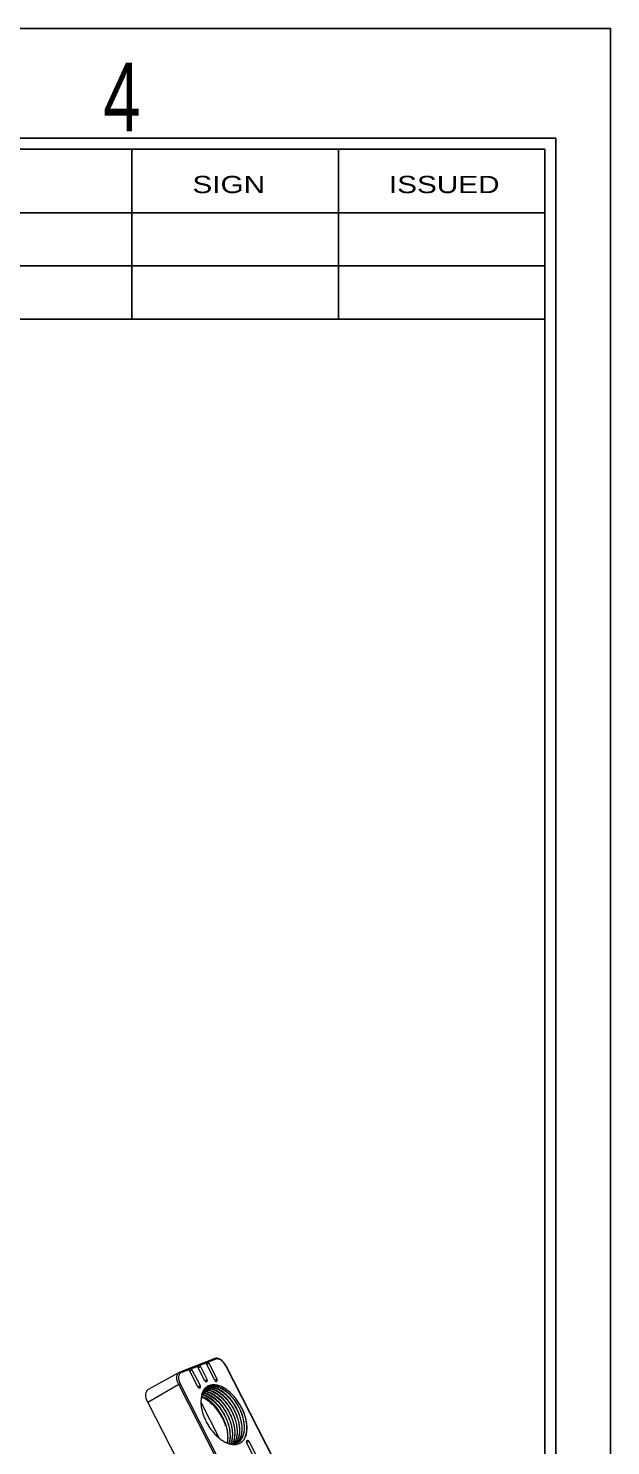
# Model space of a CAD drawing. Header units: millimetres. Extents: x 2 to 295, y 1 to 209.
# Drawn here: x 242.7 to 295.1, y 81.2 to 208.7 of the extents above; entities that cross this region are included whole.
import ezdxf

# ---------------------------------------------------------------- set-up
doc = ezdxf.new("R2010")
doc.units = ezdxf.units.MM
doc.layers.add('SLD-0', color=179, linetype='Continuous')
doc.styles.add('SLDTEXTSTYLE4', font='GOTHIC.TTF', dxfattribs={"width": 0.7304})
doc.styles.add('SLDTEXTSTYLE9', font='ARIAL.TTF', dxfattribs={"width": 1.2324})

msp = doc.modelspace()

# ---------------------------------------------------------------- linework, layer by layer
at = {"color": 7, "linetype": 'Continuous', "lineweight": 15}
for p, q in [((259.4684, 88.9836), (256.3267, 87.753)), ((258.5833, 86.9952), (257.9916, 88.151)), ((258.7981, 87.0954), (258.2064, 88.2512)), ((259.4765, 87.0287), (258.75, 88.448)), ((259.6913, 87.1288), (258.9647, 88.5482)), ((277.5125, 55.0373), (260.4739, 88.3219)), ((277.5308, 55.042), (260.4922, 88.3267)), ((256.2796, 87.731), (253.487, 86.1975)), ((256.2796, 87.731), (256.3189, 87.7494)), ((256.3189, 87.7494), (256.3267, 87.753)), ((257.9599, 86.4346), (257.2333, 87.854)), ((258.1746, 86.5348), (257.4481, 87.9541)), ((258.7395, 86.8971), (258.7327, 86.8938)), ((256.2316, 86.6475), (253.4358, 85.0403)), ((270.7814, 58.2246), (256.2316, 86.6475)), ((256.3552, 86.7088), (270.9051, 58.286)), ((253.4358, 85.0403), (268, 56.5893)), ((258.2182, 85.0599), (259.8698, 81.8334)), ((260.4779, 82.9109), (260.3252, 83.326)), ((275.5364, 55.6561), (262.3429, 81.4293)), ((275.7511, 55.7563), (262.5577, 81.5295))]:
    msp.add_line(p, q, dxfattribs=at)
at = {"color": 8, "linetype": 'Continuous', "lineweight": 15}
for p, q in [((257.2432, 88.0177), (256.4338, 87.7007)), ((258.0015, 88.3147), (257.2773, 88.0311)), ((258.7599, 88.6118), (258.0356, 88.3281)), ((259.5756, 88.9313), (258.794, 88.6251))]:
    msp.add_line(p, q, dxfattribs=at)
at = {"color": 7, "linetype": 'Continuous', "lineweight": 15, "flags": 128}
for points in [[(257.2333, 87.854), (257.2215, 87.8806), (257.2134, 87.9074), (257.2091, 87.9333), (257.2089, 87.9575), (257.2127, 87.9788), (257.2204, 87.9967), (257.2318, 88.0102), (257.2395, 88.0157)], [(257.9916, 88.151), (257.9799, 88.1776), (257.9717, 88.2044), (257.9674, 88.2303), (257.9672, 88.2545), (257.971, 88.2759), (257.9788, 88.2937), (257.9902, 88.3072), (257.9979, 88.3127)], [(258.75, 88.448), (258.7382, 88.4746), (258.7301, 88.5014), (258.7258, 88.5274), (258.7256, 88.5515), (258.7294, 88.5729), (258.7371, 88.5907), (258.7485, 88.6043), (258.7562, 88.6097)], [(260.4739, 88.3219), (260.3845, 88.4744), (260.2798, 88.6138), (260.1638, 88.7345), (260.041, 88.832), (259.916, 88.9026), (259.7937, 88.9435), (259.6787, 88.9532), (259.5756, 88.9313)], [(256.4338, 87.7007), (256.3464, 87.648), (256.2781, 87.5666), (256.2315, 87.4595), (256.2085, 87.331), (256.2099, 87.1858), (256.2356, 87.0297), (256.2847, 86.8687), (256.3552, 86.7088)], [(253.4358, 85.0403), (253.352, 85.23), (253.2938, 85.4211), (253.2633, 85.6063), (253.2617, 85.7785), (253.289, 85.931), (253.3443, 86.058), (253.4253, 86.1546), (253.487, 86.1975)], [(258.1161, 86.3365), (258.1026, 86.3311), (258.0795, 86.3301), (258.054, 86.3374), (258.0277, 86.3527), (258.0022, 86.3749), (257.9791, 86.4028), (257.9599, 86.4346)], [(260.8973, 81.2952), (261.0039, 81.2843), (261.2951, 81.3246), (261.5601, 81.4398), (261.7771, 81.6205), (261.9527, 81.8721), (262.0721, 82.1733), (262.1388, 82.533), (262.1472, 82.9209), (262.0983, 83.3485), (261.9961, 83.78), (261.8377, 84.2278), (261.6365, 84.6544), (261.3869, 85.0721), (261.1103, 85.4461), (260.7989, 85.7872), (260.4786, 86.0668), (260.1405, 86.293), (259.8132, 86.4469), (259.4876, 86.5333), (259.1912, 86.5448), (258.9153, 86.4818), (258.6832, 86.3496), (258.4888, 86.1448), (258.3691, 85.9333), (258.2832, 85.6791), (258.2832, 85.6791)], [(262.3289, 81.5699), (262.3433, 81.587), (262.3492, 81.591)]]:
    msp.add_lwpolyline(points, dxfattribs=at)
at = {"color": 8, "linetype": 'Continuous', "lineweight": 15, "flags": 128}
for points in [[(260.4922, 88.3267), (260.492, 88.3269), (260.4891, 88.3269), (260.483, 88.3253), (260.4739, 88.3219)], [(256.2316, 86.6475), (256.1532, 86.8251), (256.0987, 87.004), (256.0701, 87.1774), (256.0686, 87.3386), (256.0942, 87.4814), (256.1459, 87.6004), (256.2218, 87.6908), (256.2796, 87.731)]]:
    msp.add_lwpolyline(points, dxfattribs=at)
at = {"color": 7, "linetype": 'Continuous', "lineweight": 15}
for centre, radius, start, end in [((257.3145, 87.8858), 0.15, 27.108213, 119.997312), ((258.0729, 88.1828), 0.15, 27.108213, 119.997312), ((258.8312, 88.4798), 0.15, 27.108213, 119.997312), ((258.7233, 87.0408), 0.1473, 198.04873, 273.651894), ((258.6645, 87.027), 0.15, 299.997312, 27.108213), ((259.6527, 87.1073), 0.1929, 204.044111, 250.129588), ((259.6044, 86.9818), 0.0586, 252.86486, 298.971019), ((259.5578, 87.0605), 0.15, 299.997312, 27.108213), ((256.7869, 85.6832), 1.1127, 112.824827, 119.936025), ((258.0411, 86.4664), 0.15, 299.997312, 27.108213), ((261.5098, 85.0723), 3.2831, 169.348759, 206.119228), ((262.4782, 81.5138), 0.1596, 159.409239, 211.986793), ((262.4242, 81.4611), 0.15, 27.108213, 119.997312)]:
    msp.add_arc(centre, radius, start, end, dxfattribs=at)
at = {"color": 8, "linetype": 'Continuous', "lineweight": 15}
for centre, radius, start, end in [((258.4432, 87.4631), 0.8229, 106.726469, 123.284212), ((259.2016, 87.7601), 0.8229, 106.726469, 123.284212), ((259.4931, 88.8983), 0.0888, 21.794632, 106.190846), ((256.3514, 87.6678), 0.0888, 21.794632, 106.190846), ((257.6849, 87.166), 0.8229, 106.726469, 123.284212), ((259.0349, 86.3073), 0.8229, 106.726469, 123.284212), ((259.9282, 86.3407), 0.8229, 106.726469, 123.284212), ((258.4115, 85.7467), 0.8229, 106.726469, 123.284212), ((262.7945, 80.7414), 0.8229, 106.726469, 123.284212)]:
    msp.add_arc(centre, radius, start, end, dxfattribs=at)
at = {"color": 7, "linetype": 'Continuous', "lineweight": 15}
for points, knots in [([(260.4922, 88.3267), (260.4758, 88.3573), (260.4283, 88.4457), (260.3341, 88.5834), (260.2075, 88.7285), (260.0688, 88.8495), (259.9226, 88.9414), (259.7736, 88.9997), (259.6325, 89.0189), (259.531, 89.0059), (259.4807, 88.988), (259.4684, 88.9836)], [0, 0, 0, 0, 0.0680356, 0.19664018, 0.32564901, 0.45522111, 0.58567436, 0.71709593, 0.84822385, 0.96268153, 1, 1, 1, 1]), ([(260.3252, 83.326), (260.2575, 83.4663), (260.1211, 83.7485), (259.867, 84.1498), (259.5771, 84.5312), (259.2527, 84.8767), (258.904, 85.1723), (258.5696, 85.3949), (258.3577, 85.4831), (258.2637, 85.5222)], [0, 0, 0, 0, 0.140571127, 0.282943099, 0.425305941, 0.576844456, 0.728382983, 0.879481457, 1, 1, 1, 1]), ([(258.2703, 85.5751), (258.307, 85.5646), (258.4593, 85.5213), (258.7412, 85.3599), (259.1023, 85.0958), (259.4525, 84.754), (259.7751, 84.356), (260.0578, 83.9172), (260.2936, 83.45), (260.4747, 82.9658), (260.5944, 82.4817), (260.6436, 82.0232), (260.6386, 81.6557), (260.5909, 81.4665), (260.5738, 81.3984)], [0, 0, 0, 0, 0.02890142, 0.11976314, 0.21143121, 0.30460577, 0.3977069, 0.48916204, 0.58019218, 0.67311136, 0.76639083, 0.85844012, 0.94909451, 1, 1, 1, 1]), ([(260.6003, 81.3853), (260.6067, 81.4048), (260.6477, 81.5299), (260.6698, 81.8099), (260.6615, 82.2113), (260.5912, 82.6452), (260.4683, 83.0856), (260.2925, 83.5295), (260.0722, 83.956), (259.8102, 84.3611), (259.519, 84.726), (259.2014, 85.0477), (258.8726, 85.3085), (258.5576, 85.5016), (258.3618, 85.5718), (258.2738, 85.6033)], [0, 0, 0, 0, 0.01526857, 0.09758637, 0.18229151, 0.26460758, 0.34931074, 0.43162828, 0.51633311, 0.59864928, 0.68335262, 0.76566903, 0.85037256, 0.9326897, 1, 1, 1, 1]), ([(262.0223, 84.3057), (261.9643, 84.4341), (261.9009, 84.5604), (261.7634, 84.809), (261.6899, 84.93), (261.5349, 85.1631), (261.4532, 85.2757), (261.3243, 85.4384), (261.2801, 85.4918), (261.1905, 85.5954), (261.1451, 85.6455), (261.0073, 85.7911), (260.9133, 85.8817), (260.769, 86.008), (260.7203, 86.0485), (260.6219, 86.1262), (260.572, 86.1635), (260.3234, 86.3389), (260.1252, 86.4466), (259.8783, 86.5388), (259.829, 86.5551), (259.7322, 86.5827), (259.6845, 86.5942), (259.5431, 86.6217), (259.4514, 86.631), (259.2732, 86.631), (259.1861, 86.6215), (259.0227, 86.5842), (258.9456, 86.5566), (258.8369, 86.5017), (258.8018, 86.4812), (258.734, 86.4356), (258.7012, 86.4103), (258.6077, 86.3283), (258.496, 86.2028), (258.4094, 86.0461), (258.3542, 85.9164), (258.3374, 85.8711), (258.3076, 85.7776), (258.2945, 85.7292), (258.2832, 85.6791)], [0, 0, 0, 0, 0.0625, 0.0625, 0.125, 0.125, 0.1875, 0.1875, 0.21875, 0.21875, 0.25, 0.25, 0.3125, 0.3125, 0.34375, 0.34375, 0.375, 0.375, 0.5, 0.5, 0.53125, 0.53125, 0.5625, 0.5625, 0.625, 0.625, 0.6875, 0.6875, 0.75, 0.75, 0.78125, 0.78125, 0.8125, 0.8125, 0.875, 0.9375, 0.9375, 0.96875, 0.96875, 1, 1, 1, 1]), ([(260.7581, 81.3369), (260.7766, 81.3831), (260.8364, 81.5326), (260.8775, 81.8356), (260.8814, 82.2344), (260.8257, 82.6593), (260.7147, 83.1021), (260.5525, 83.5434), (260.341, 83.9782), (260.0902, 84.3867), (259.8033, 84.7651), (259.4936, 85.0954), (259.164, 85.3755), (258.8307, 85.588), (258.5419, 85.7245), (258.3761, 85.7584), (258.3143, 85.771)], [0, 0, 0, 0, 0.03486962, 0.11265166, 0.18824204, 0.2660246, 0.34161417, 0.41939575, 0.49498682, 0.57277013, 0.64835963, 0.72614114, 0.80173209, 0.87951527, 0.95510488, 1, 1, 1, 1]), ([(258.3332, 85.7478), (258.439, 85.716), (258.6606, 85.6493), (259.0133, 85.4455), (259.3736, 85.1659), (259.7204, 84.8142), (260.0369, 84.4083), (260.3123, 83.9641), (260.5396, 83.4932), (260.7111, 83.0075), (260.8195, 82.5261), (260.8588, 82.0719), (260.8383, 81.6677), (260.7719, 81.4461), (260.7407, 81.3421)], [0, 0, 0, 0, 0.07643487, 0.16011615, 0.24505051, 0.33113975, 0.41691647, 0.50096161, 0.58534267, 0.6712619, 0.75726897, 0.84190474, 0.92574841, 1, 1, 1, 1]), ([(258.3577, 85.8997), (258.4265, 85.8923), (258.6073, 85.8728), (258.9217, 85.7435), (259.2852, 85.5285), (259.6446, 85.2343), (259.9874, 84.8728), (260.2976, 84.4596), (260.5656, 84.0102), (260.7841, 83.536), (260.9459, 83.0492), (261.0424, 82.5717), (261.0732, 82.1204), (261.0313, 81.7136), (260.9657, 81.4356), (260.8954, 81.319), (260.8836, 81.2993)], [0, 0, 0, 0, 0.0479306, 0.12607497, 0.20279136, 0.28097273, 0.3599945, 0.43850585, 0.51536478, 0.59309419, 0.67202071, 0.75080309, 0.82811457, 0.90530407, 0.98403627, 1, 1, 1, 1]), ([(260.9023, 81.2947), (260.9378, 81.3691), (261.0186, 81.5385), (261.0815, 81.8674), (261.0983, 82.2552), (261.0562, 82.6783), (260.9593, 83.1147), (260.808, 83.5606), (260.6094, 83.9952), (260.3657, 84.4139), (260.0889, 84.798), (259.7817, 85.1435), (259.4586, 85.4338), (259.1222, 85.6678), (258.7906, 85.8284), (258.5334, 85.914), (258.3996, 85.9195), (258.3649, 85.9209)], [0, 0, 0, 0, 0.05471116, 0.1246039, 0.19652362, 0.26641507, 0.33833336, 0.40822533, 0.48014415, 0.55003616, 0.62195508, 0.69184651, 0.7637647, 0.83365746, 0.90557719, 0.97546855, 1, 1, 1, 1]), ([(258.4269, 86.0354), (258.4477, 86.0374), (258.5739, 86.0495), (258.8343, 85.9843), (259.193, 85.8389), (259.5578, 85.6064), (259.915, 85.3015), (260.2536, 84.9298), (260.5572, 84.5098), (260.8176, 84.0556), (261.0272, 83.5783), (261.1786, 83.0913), (261.2642, 82.6174), (261.2834, 82.1723), (261.2321, 81.7709), (261.1409, 81.4645), (261.0434, 81.3242), (261.0094, 81.2752)], [0, 0, 0, 0, 0.01454393, 0.08813932, 0.1607174, 0.23227948, 0.30535903, 0.37901552, 0.45198912, 0.52350544, 0.59621675, 0.66984128, 0.74312244, 0.8148849, 0.88714191, 0.96064169, 1, 1, 1, 1]), ([(261.0499, 81.2906), (261.0986, 81.3787), (261.1986, 81.5595), (261.2813, 81.8984), (261.3118, 82.2815), (261.2839, 82.6944), (261.1996, 83.1317), (261.0621, 83.5734), (260.8732, 84.0149), (260.6415, 84.4357), (260.3701, 84.8319), (260.0717, 85.1852), (259.7493, 85.4921), (259.418, 85.7377), (259.0803, 85.9223), (258.7569, 86.0269), (258.5394, 86.0707), (258.443, 86.0583), (258.4396, 86.0578)], [0, 0, 0, 0, 0.06422976, 0.13185061, 0.197567, 0.26518925, 0.33090436, 0.39852514, 0.46424161, 0.53186395, 0.59757915, 0.66520006, 0.73091591, 0.79853752, 0.86425308, 0.93187443, 0.99758961, 1, 1, 1, 1]), ([(258.4943, 86.1506), (258.5806, 86.1576), (258.7729, 86.1734), (259.1044, 86.0906), (259.4658, 85.9276), (259.8298, 85.6835), (260.1849, 85.3666), (260.5187, 84.9856), (260.8156, 84.559), (261.0681, 84.1002), (261.2686, 83.6203), (261.4096, 83.1337), (261.484, 82.6639), (261.492, 82.2249), (261.4301, 81.8306), (261.3203, 81.5145), (261.2054, 81.3667), (261.1579, 81.3056)], [0, 0, 0, 0, 0.05658877, 0.12608216, 0.19442387, 0.26223599, 0.33149191, 0.40109667, 0.46986182, 0.53746196, 0.60642081, 0.67604917, 0.74515621, 0.81282035, 0.88139916, 0.95096316, 1, 1, 1, 1]), ([(261.1818, 81.3089), (261.1929, 81.3199), (261.2733, 81.4004), (261.375, 81.6097), (261.4792, 81.934), (261.5217, 82.3063), (261.5079, 82.7156), (261.4376, 83.1451), (261.3119, 83.59), (261.1364, 84.0296), (260.9128, 84.4595), (260.6522, 84.86), (260.3576, 85.2272), (260.0424, 85.5441), (259.71, 85.8072), (259.3755, 86.0051), (259.0444, 86.1333), (258.751, 86.192), (258.5816, 86.1738), (258.5089, 86.1659)], [0, 0, 0, 0, 0.01010871, 0.07374299, 0.13558464, 0.1992197, 0.26106087, 0.32469546, 0.38653637, 0.45017059, 0.51201258, 0.57564806, 0.63748893, 0.70112311, 0.76296528, 0.82660097, 0.88844189, 0.95207616, 1, 1, 1, 1]), ([(258.5865, 86.2477), (258.6229, 86.2595), (258.7555, 86.3024), (259.0237, 86.2845), (259.3748, 86.194), (259.7385, 86.0145), (260.1014, 85.7587), (260.4543, 85.4299), (260.7828, 85.0401), (261.0728, 84.6074), (261.3173, 84.1444), (261.5084, 83.6621), (261.6388, 83.1767), (261.702, 82.7112), (261.6987, 82.2787), (261.6262, 81.8916), (261.4931, 81.5602), (261.3544, 81.4009), (261.2869, 81.3235)], [0, 0, 0, 0, 0.02493606, 0.09079358, 0.15648787, 0.22091498, 0.2853733, 0.35108027, 0.41693048, 0.48180418, 0.54590274, 0.61137752, 0.67730097, 0.74254593, 0.80654521, 0.87170792, 0.93762134, 1, 1, 1, 1]), ([(261.287, 81.3235), (261.3204, 81.3515), (261.4261, 81.4401), (261.5562, 81.6606), (261.6714, 81.9711), (261.7287, 82.3363), (261.7288, 82.7344), (261.6716, 83.1632), (261.5599, 83.6024), (261.3949, 84.0475), (261.184, 84.478), (260.9299, 84.8894), (260.6448, 85.2632), (260.3316, 85.5953), (260.0049, 85.8706), (259.6679, 86.0857), (259.3364, 86.2325), (259.0164, 86.3043), (258.7679, 86.3149), (258.6396, 86.2744), (258.6, 86.262)], [0, 0, 0, 0, 0.02696839, 0.08526937, 0.14526102, 0.20356323, 0.2635563, 0.32185731, 0.38184901, 0.44015084, 0.50014344, 0.55844452, 0.61843637, 0.67673734, 0.73672896, 0.79503092, 0.85502369, 0.91332468, 0.97331633, 1, 1, 1, 1]), ([(261.4211, 81.3794), (261.464, 81.4103), (261.5851, 81.4976), (261.7323, 81.7131), (261.8613, 82.0139), (261.932, 82.365), (261.9461, 82.7586), (261.9031, 83.1782), (261.8037, 83.619), (261.6524, 84.0608), (261.4507, 84.4989), (261.2081, 84.9132), (260.9279, 85.2998), (260.6229, 85.6407), (260.2963, 85.9324), (259.9631, 86.1615), (259.6275, 86.3254), (259.3044, 86.4187), (259.001, 86.433), (258.7891, 86.4048), (258.6916, 86.3499), (258.674, 86.34)], [0, 0, 0, 0, 0.03127918, 0.0882799, 0.14367414, 0.20067474, 0.25606986, 0.31307149, 0.36846576, 0.42546639, 0.48086182, 0.5378638, 0.59325806, 0.65025872, 0.70565386, 0.76265551, 0.8180498, 0.87505053, 0.93044482, 0.98744549, 1, 1, 1, 1]), ([(258.6755, 86.3415), (258.7685, 86.3691), (258.959, 86.4256), (259.2921, 86.3997), (259.6468, 86.2919), (260.0109, 86.1), (260.3729, 85.8316), (260.723, 85.4915), (261.0458, 85.0936), (261.3288, 84.655), (261.5649, 84.188), (261.7466, 83.7038), (261.866, 83.2202), (261.9183, 82.7593), (261.9032, 82.3341), (261.8216, 81.9524), (261.6679, 81.6381), (261.5297, 81.4462), (261.4318, 81.3858), (261.4219, 81.3797)], [0, 0, 0, 0, 0.05997969, 0.12285266, 0.18539156, 0.24662148, 0.30837695, 0.37115448, 0.43388986, 0.49552309, 0.5568497, 0.6194532, 0.68230677, 0.74433854, 0.80541819, 0.86777037, 0.93066297, 0.9930202, 1, 1, 1, 1]), ([(258.7665, 86.3954), (258.8173, 86.4259), (258.953, 86.5072), (259.2238, 86.5446), (259.5612, 86.5117), (259.9191, 86.3877), (260.2833, 86.1833), (260.6441, 85.9025), (260.9909, 85.5516), (261.3076, 85.146), (261.5834, 84.702), (261.811, 84.2313), (261.983, 83.7455), (262.0915, 83.2644), (262.1326, 82.8086), (262.1065, 82.39), (262.013, 82.0178), (261.8507, 81.712), (261.6764, 81.5081), (261.5417, 81.4392), (261.499, 81.4174)], [0, 0, 0, 0, 0.035163, 0.09388878, 0.15314623, 0.21192175, 0.26948408, 0.32789621, 0.38710938, 0.44611448, 0.50393294, 0.5619628, 0.62105718, 0.68021888, 0.73844395, 0.79610801, 0.85500995, 0.91425411, 0.97282822, 1, 1, 1, 1]), ([(260.3252, 83.326), (260.2419, 83.5082), (260.0753, 83.8726), (259.7526, 84.368), (259.4232, 84.7832), (259.1953, 84.9941), (259.0935, 85.0883)], [0, 0, 0, 0, 0.27091262, 0.54183242, 0.79547028, 1, 1, 1, 1]), ([(262.3154, 82.1472), (262.3341, 82.221), (262.3489, 82.2981), (262.3707, 82.4583), (262.3776, 82.5412), (262.3865, 82.7954), (262.3768, 82.9728), (262.3389, 83.2512), (262.3222, 83.3465), (262.2816, 83.5367), (262.2576, 83.6321), (262.1751, 83.9192), (262.1061, 84.1118), (262.0223, 84.3057)], [0, 0, 0, 0, 0.125, 0.125, 0.25, 0.25, 0.5, 0.5, 0.625, 0.625, 0.75, 0.75, 1, 1, 1, 1]), ([(262.0758, 81.6704), (262.1242, 81.7462), (262.2371, 81.923), (262.3337, 82.2835), (262.3747, 82.7205), (262.3418, 83.2012), (262.2375, 83.7105), (262.1134, 84.0839), (262.0326, 84.2807), (262.0223, 84.3057)], [0, 0, 0, 0, 0.12817165, 0.29872789, 0.46592615, 0.63344866, 0.80413887, 0.97512138, 1, 1, 1, 1]), ([(258.5619, 83.6269), (258.6157, 83.4978), (258.6755, 83.3703), (258.8073, 83.1189), (258.8783, 82.9967), (259.029, 82.7604), (259.1088, 82.6461), (259.2356, 82.4805), (259.2791, 82.426), (259.3675, 82.3206), (259.4123, 82.2695), (259.5487, 82.1211), (259.642, 82.0285), (259.7857, 81.8993), (259.8343, 81.8579), (259.9326, 81.7783), (259.9823, 81.7402), (260.1308, 81.6329), (260.23, 81.5698), (260.4284, 81.4597), (260.528, 81.4126), (260.8252, 81.2972), (261.0144, 81.2568), (261.2398, 81.2516), (261.2844, 81.2529), (261.3713, 81.2601), (261.4136, 81.266), (261.5374, 81.2903), (261.6156, 81.3155), (261.7265, 81.3667), (261.7624, 81.386), (261.832, 81.4291), (261.8656, 81.4529), (261.9618, 81.5299), (262.02, 81.5891), (262.1251, 81.7228), (262.1719, 81.7973), (262.2536, 81.9623), (262.2878, 82.0514), (262.3154, 82.1472)], [0, 0, 0, 0, 0.0625, 0.0625, 0.125, 0.125, 0.1875, 0.1875, 0.21875, 0.21875, 0.25, 0.25, 0.3125, 0.3125, 0.34375, 0.34375, 0.375, 0.375, 0.4375, 0.4375, 0.5, 0.5, 0.625, 0.625, 0.65625, 0.65625, 0.6875, 0.6875, 0.75, 0.75, 0.78125, 0.78125, 0.8125, 0.8125, 0.875, 0.875, 0.9375, 0.9375, 1, 1, 1, 1])]:
    msp.add_open_spline(points, degree=3, knots=knots, dxfattribs=at)
at = {"layer": 'SLD-0'}
for p, q in [((1.812, 208.6737), (295.1066, 208.6737)), ((295.1066, 208.6737), (295.1066, 1.2938)), ((12.6748, 197.811), (289.1814, 197.811)), ((252.0174, 197.811), (252.0174, 182.5137)), ((270.5994, 197.811), (270.5994, 182.5137)), ((289.1814, 197.811), (289.1814, 7.2189))]:
    msp.add_line(p, q, dxfattribs=at)
at = {"layer": 'SLD-0', "color": 6, "linetype": 'Continuous'}
for p, q in [((11.6873, 198.7985), (290.1689, 198.7985)), ((290.1689, 198.7985), (290.1689, 6.2314))]:
    msp.add_line(p, q, dxfattribs=at)
at = {"layer": 'SLD-0', "color": 179, "linetype": 'Continuous'}
for p, q in [((178.6588, 192.0745), (289.1814, 192.0745)), ((178.6588, 187.2941), (289.1814, 187.2941)), ((178.6588, 182.5137), (289.1814, 182.5137))]:
    msp.add_line(p, q, dxfattribs=at)

# ---------------------------------------------------------------- texts
at = {"layer": 'SLD-0', "insert": (249.4405, 205.5869), "char_height": 6.172, "attachment_point": 1, "style": 'SLDTEXTSTYLE4'}
msp.add_mtext('4', dxfattribs=at)
at = {"layer": 'SLD-0', "color": 179, "char_height": 1.55363, "attachment_point": 1, "style": 'SLDTEXTSTYLE9'}
for s, insert in [('SIGN', (257.4664, 195.4001)), ('ISSUED', (275.1481, 195.4001))]:
    msp.add_mtext(s, dxfattribs=dict(at, insert=insert))

doc.saveas('drawing.dxf')
